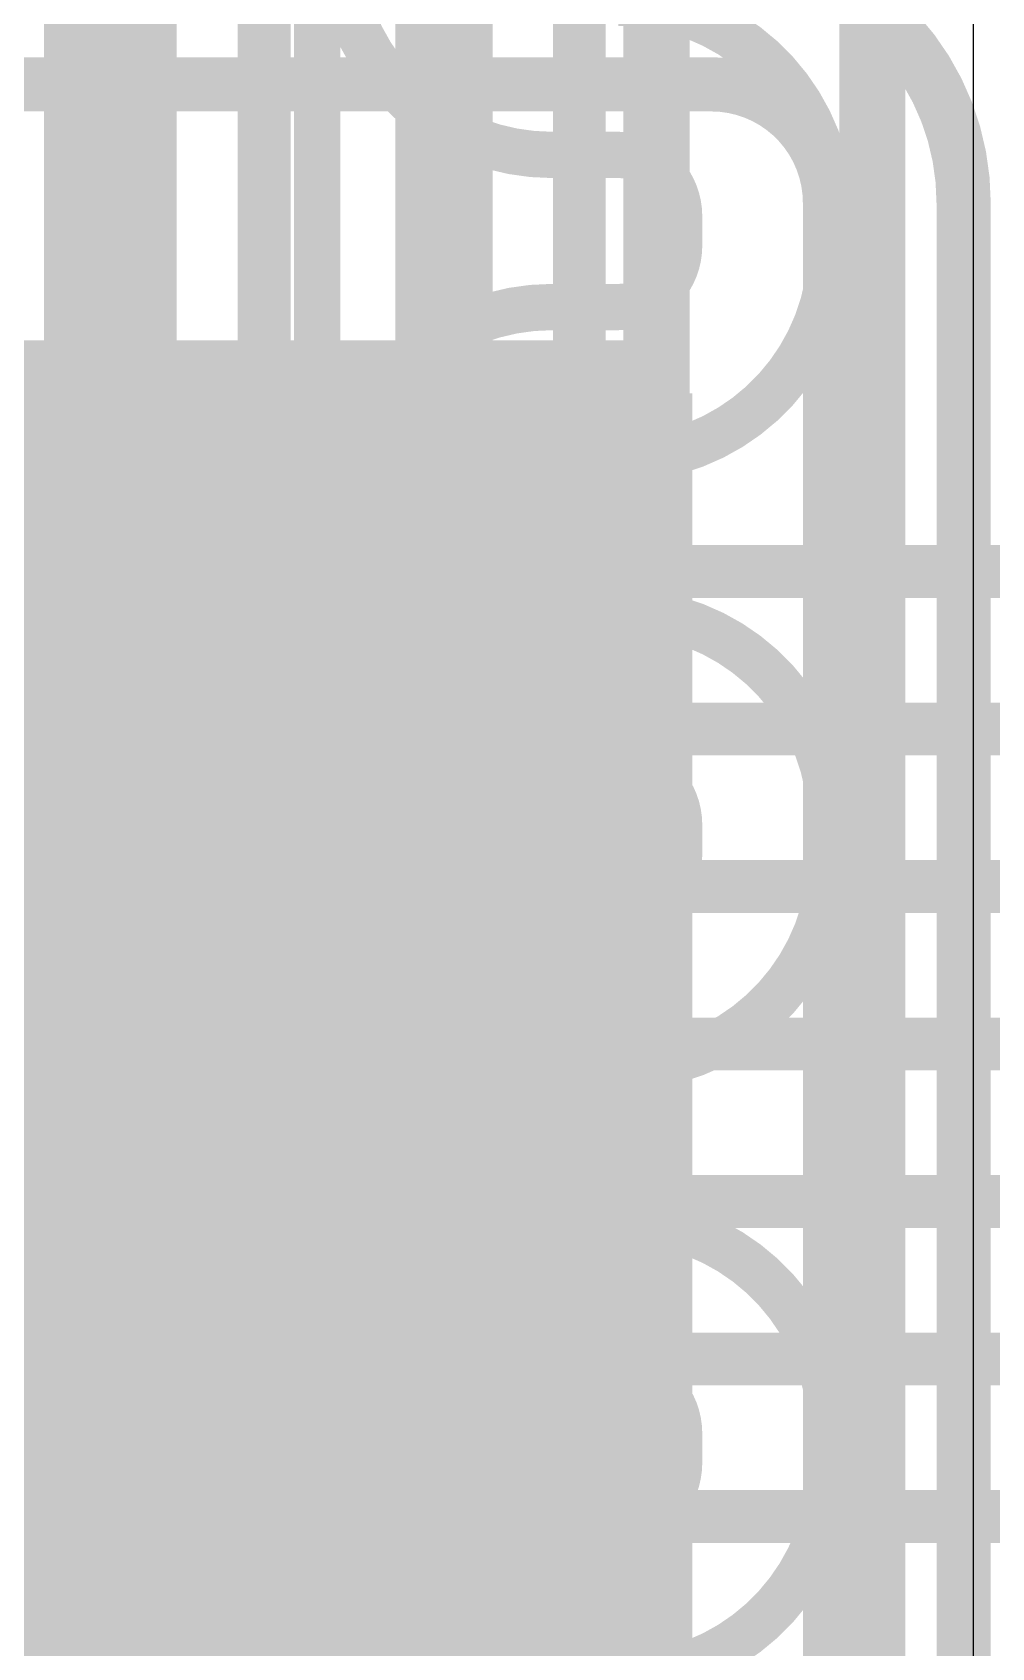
# Model space of a CAD drawing. Header units: inches. Extents: x -6 to 283, y -12 to 154.
# Drawn here: x 31.181 to 33.022, y -3.486 to -0.385 of the extents above; entities that cross this region are included whole.
import ezdxf

# ---------------------------------------------------------------- set-up
doc = ezdxf.new("R2010")
doc.units = ezdxf.units.IN
for name, color, linetype in [('Bottom Layer', 5, 'Continuous'), ('Bottom Overlay', 54, 'Continuous'), ('Bottom Paste', 16, 'Continuous'), ('Bottom Solder', 6, 'Continuous'), ('Signal L1', 76, 'Continuous'), ('Signal L2', 6, 'Continuous'), ('Top Layer', 1, 'Continuous')]:
    doc.layers.add(name, color=color, linetype=linetype)

# ---------------------------------------------------------------- blocks, each defined once
blk = doc.blocks.new('SWPA3015S2R2MT_B_182')
at = {"layer": 'Bottom Layer'}
blk.add_hatch(color=5, dxfattribs=at).paths.add_polyline_path([(-1.9, 1.66), (-0.4, 1.66), (-0.4, -1.66), (-1.9, -1.66)])
at = {"layer": 'Bottom Paste'}
blk.add_hatch(color=16, dxfattribs=at).paths.add_polyline_path([(-1.9, 1.66), (-0.4, 1.66), (-0.4, -1.66), (-1.9, -1.66)])
at = {"layer": 'Bottom Solder'}
blk.add_hatch(color=6, dxfattribs=at).paths.add_polyline_path([(-2.0016, 1.7616), (-0.2984, 1.7616), (-0.2984, -1.7616), (-2.0016, -1.7616)])
at = {"layer": 'Bottom Overlay'}
for points in [[(-1.6256, -1.4986, 0.127, 0.127, 0), (-1.6256, -1.651, 0.127, 0.127, 0)], [(1.6256, -1.651, 0.127, 0.127, 0), (-1.6256, -1.651, 0.127, 0.127, 0)]]:
    blk.add_lwpolyline(points, format="xyseb", dxfattribs=at)
for points in [[(-1.6574, -1.4986, 0.0635, 0.0635, 1), (-1.5938, -1.4986, 0.0635, 0.0635, 1)], [(-1.6574, -1.651, 0.0635, 0.0635, 1), (-1.5939, -1.651, 0.0635, 0.0635, 1)], [(-1.6574, -1.651, 0.0635, 0.0635, 1), (-1.5939, -1.651, 0.0635, 0.0635, 1)]]:
    blk.add_lwpolyline(points, format="xyseb", close=True, dxfattribs=at)

msp = doc.modelspace()

# ---------------------------------------------------------------- hatches: boundary and pattern name
at = {"layer": 'Bottom Layer'}
msp.add_hatch(color=5, dxfattribs=at).paths.add_polyline_path([(31.3811, -6.377), (32.4478, -6.377), (32.4478, -1.0779), (31.3811, -1.0779)])

# ---------------------------------------------------------------- linework, layer by layer
for points in [[(32.4842, -0.228, 0.1041, 0.1041, -0.414214), (32.9684, -0.7122, 0.1041, 0.1041, 0)], [(30.7812, -0.4845, 0.1041, 0.1041, 0), (32.4842, -0.4845, 0.1041, 0.1041, 0)], [(32.4842, -0.4845, 0.1041, 0.1041, -0.414214), (32.7119, -0.7122, 0.1041, 0.1041, 0)], [(32.7119, -4.0153, 0.1041, 0.1041, 0), (32.7119, -0.7122, 0.1041, 0.1041, 0)], [(32.9684, -4.0129, 0.1041, 0.1041, 0), (32.9684, -0.7122, 0.1041, 0.1041, 0)]]:
    msp.add_lwpolyline(points, format="xyseb", dxfattribs=at)
for points in [[(32.4582, -0.4845, 0.0521, 0.0521, 1), (32.5103, -0.4845, 0.0521, 0.0521, 1)], [(32.4582, -0.4845, 0.0521, 0.0521, 1), (32.5103, -0.4845, 0.0521, 0.0521, 1)], [(32.6858, -0.7122, 0.0521, 0.0521, 1), (32.7379, -0.7122, 0.0521, 0.0521, 1)], [(32.6858, -0.7122, 0.0521, 0.0521, 1), (32.7379, -0.7122, 0.0521, 0.0521, 1)], [(32.9424, -0.7122, 0.0521, 0.0521, 1), (32.9945, -0.7122, 0.0521, 0.0521, 1)], [(32.9424, -0.7122, 0.0521, 0.0521, 1), (32.9945, -0.7122, 0.0521, 0.0521, 1)]]:
    msp.add_lwpolyline(points, format="xyseb", close=True, dxfattribs=at)
at = {"layer": 'Signal L1'}
for points in [[(31.4136, -4.7794, 0.0889, 0.0889, 0), (31.4136, 6.4938, 0.0889, 0.0889, 0)], [(32.1781, -0.62, 0.0889, 0.0889, -0.414214), (31.7692, -0.211, 0.0889, 0.0889, 0)], [(32.3054, -0.3279, 0.0889, 0.0889, -0.414214), (32.7143, -0.7368, 0.0889, 0.0889, 0)], [(32.1781, -0.62, 0.0889, 0.0889, 0), (32.3054, -0.62, 0.0889, 0.0889, 0)], [(32.3054, -0.62, 0.0889, 0.0889, -0.414214), (32.4222, -0.7368, 0.0889, 0.0889, 0)], [(32.4222, -0.7952, 0.0889, 0.0889, 0), (32.4222, -0.7368, 0.0889, 0.0889, 0)], [(32.7143, -0.7952, 0.0889, 0.0889, 0), (32.7143, -0.7368, 0.0889, 0.0889, 0)], [(32.4222, -0.7952, 0.0889, 0.0889, -0.414214), (32.3054, -0.9121, 0.0889, 0.0889, 0)], [(32.7143, -0.7952, 0.0889, 0.0889, -0.414214), (32.3054, -1.2042, 0.0889, 0.0889, 0)], [(31.7692, -1.321, 0.0889, 0.0889, -0.414214), (32.1781, -0.9121, 0.0889, 0.0889, 0)], [(32.1781, -0.9121, 0.0889, 0.0889, 0), (32.3054, -0.9121, 0.0889, 0.0889, 0)], [(32.0613, -1.321, 0.0889, 0.0889, -0.414214), (32.1781, -1.2042, 0.0889, 0.0889, 0)], [(32.1781, -1.2042, 0.0889, 0.0889, 0), (32.3054, -1.2042, 0.0889, 0.0889, 0)], [(31.7692, -1.3794, 0.0889, 0.0889, 0), (31.7692, -1.321, 0.0889, 0.0889, 0)], [(32.0613, -1.3794, 0.0889, 0.0889, 0), (32.0613, -1.321, 0.0889, 0.0889, 0)], [(32.1781, -1.7884, 0.0889, 0.0889, -0.414214), (31.7692, -1.3794, 0.0889, 0.0889, 0)], [(32.1781, -1.4963, 0.0889, 0.0889, -0.414214), (32.0613, -1.3794, 0.0889, 0.0889, 0)], [(32.1781, -1.4963, 0.0889, 0.0889, 0), (32.3054, -1.4963, 0.0889, 0.0889, 0)], [(32.3054, -1.4963, 0.0889, 0.0889, -0.414214), (32.7143, -1.9052, 0.0889, 0.0889, 0)], [(32.1781, -1.7884, 0.0889, 0.0889, 0), (32.3054, -1.7884, 0.0889, 0.0889, 0)], [(32.3054, -1.7884, 0.0889, 0.0889, -0.414214), (32.4222, -1.9052, 0.0889, 0.0889, 0)], [(32.4222, -1.9636, 0.0889, 0.0889, 0), (32.4222, -1.9052, 0.0889, 0.0889, 0)], [(32.7143, -1.9636, 0.0889, 0.0889, 0), (32.7143, -1.9052, 0.0889, 0.0889, 0)], [(32.4222, -1.9636, 0.0889, 0.0889, -0.414214), (32.3054, -2.0805, 0.0889, 0.0889, 0)], [(32.7143, -1.9636, 0.0889, 0.0889, -0.414214), (32.3054, -2.3726, 0.0889, 0.0889, 0)], [(31.7692, -2.4894, 0.0889, 0.0889, -0.414214), (32.1781, -2.0805, 0.0889, 0.0889, 0)], [(32.1781, -2.0805, 0.0889, 0.0889, 0), (32.3054, -2.0805, 0.0889, 0.0889, 0)], [(32.0613, -2.4894, 0.0889, 0.0889, -0.414214), (32.1781, -2.3726, 0.0889, 0.0889, 0)], [(32.1781, -2.3726, 0.0889, 0.0889, 0), (32.3054, -2.3726, 0.0889, 0.0889, 0)], [(31.7692, -2.5478, 0.0889, 0.0889, 0), (31.7692, -2.4894, 0.0889, 0.0889, 0)], [(32.0613, -2.5478, 0.0889, 0.0889, 0), (32.0613, -2.4894, 0.0889, 0.0889, 0)], [(32.1781, -2.9568, 0.0889, 0.0889, -0.414214), (31.7692, -2.5478, 0.0889, 0.0889, 0)], [(32.1781, -2.6647, 0.0889, 0.0889, -0.414214), (32.0613, -2.5478, 0.0889, 0.0889, 0)], [(32.1781, -2.6647, 0.0889, 0.0889, 0), (32.3054, -2.6647, 0.0889, 0.0889, 0)], [(32.3054, -2.6647, 0.0889, 0.0889, -0.414214), (32.7143, -3.0736, 0.0889, 0.0889, 0)], [(32.1781, -2.9568, 0.0889, 0.0889, 0), (32.3054, -2.9568, 0.0889, 0.0889, 0)], [(32.3054, -2.9568, 0.0889, 0.0889, -0.414214), (32.4222, -3.0736, 0.0889, 0.0889, 0)], [(32.4222, -3.132, 0.0889, 0.0889, 0), (32.4222, -3.0736, 0.0889, 0.0889, 0)], [(32.7143, -3.132, 0.0889, 0.0889, 0), (32.7143, -3.0736, 0.0889, 0.0889, 0)], [(32.4222, -3.132, 0.0889, 0.0889, -0.414214), (32.3054, -3.2489, 0.0889, 0.0889, 0)], [(32.7143, -3.132, 0.0889, 0.0889, -0.414214), (32.3054, -3.541, 0.0889, 0.0889, 0)], [(31.7692, -3.6578, 0.0889, 0.0889, -0.414214), (32.1781, -3.2489, 0.0889, 0.0889, 0)], [(32.1781, -3.2489, 0.0889, 0.0889, 0), (32.3054, -3.2489, 0.0889, 0.0889, 0)]]:
    msp.add_lwpolyline(points, format="xyseb", dxfattribs=at)
for points in [[(32.1559, -0.62, 0.0445, 0.0445, 1), (32.2003, -0.62, 0.0445, 0.0445, 1)], [(32.1559, -0.62, 0.0445, 0.0445, 1), (32.2003, -0.62, 0.0445, 0.0445, 1)], [(32.2832, -0.62, 0.0445, 0.0445, 1), (32.3276, -0.62, 0.0445, 0.0445, 1)], [(32.2832, -0.62, 0.0445, 0.0445, 1), (32.3276, -0.62, 0.0445, 0.0445, 1)], [(32.4, -0.7368, 0.0445, 0.0445, 1), (32.4445, -0.7368, 0.0445, 0.0445, 1)], [(32.4, -0.7368, 0.0445, 0.0445, 1), (32.4445, -0.7368, 0.0445, 0.0445, 1)], [(32.6921, -0.7368, 0.0445, 0.0445, 1), (32.7366, -0.7368, 0.0445, 0.0445, 1)], [(32.6921, -0.7368, 0.0445, 0.0445, 1), (32.7366, -0.7368, 0.0445, 0.0445, 1)], [(32.4, -0.7952, 0.0445, 0.0445, 1), (32.4445, -0.7952, 0.0445, 0.0445, 1)], [(32.4, -0.7952, 0.0445, 0.0445, 1), (32.4445, -0.7952, 0.0445, 0.0445, 1)], [(32.6921, -0.7952, 0.0445, 0.0445, 1), (32.7366, -0.7952, 0.0445, 0.0445, 1)], [(32.6921, -0.7952, 0.0445, 0.0445, 1), (32.7366, -0.7952, 0.0445, 0.0445, 1)], [(32.1559, -0.9121, 0.0445, 0.0445, 1), (32.2003, -0.9121, 0.0445, 0.0445, 1)], [(32.1559, -0.9121, 0.0445, 0.0445, 1), (32.2003, -0.9121, 0.0445, 0.0445, 1)], [(32.2832, -0.9121, 0.0445, 0.0445, 1), (32.3276, -0.9121, 0.0445, 0.0445, 1)], [(32.2832, -0.9121, 0.0445, 0.0445, 1), (32.3276, -0.9121, 0.0445, 0.0445, 1)], [(32.1559, -1.2042, 0.0445, 0.0445, 1), (32.2003, -1.2042, 0.0445, 0.0445, 1)], [(32.1559, -1.2042, 0.0445, 0.0445, 1), (32.2003, -1.2042, 0.0445, 0.0445, 1)], [(32.2832, -1.2042, 0.0445, 0.0445, 1), (32.3276, -1.2042, 0.0445, 0.0445, 1)], [(32.2832, -1.2042, 0.0445, 0.0445, 1), (32.3276, -1.2042, 0.0445, 0.0445, 1)], [(31.7469, -1.321, 0.0445, 0.0445, 1), (31.7914, -1.321, 0.0445, 0.0445, 1)], [(31.7469, -1.321, 0.0445, 0.0445, 1), (31.7914, -1.321, 0.0445, 0.0445, 1)], [(32.039, -1.321, 0.0445, 0.0445, 1), (32.0835, -1.321, 0.0445, 0.0445, 1)], [(32.039, -1.321, 0.0445, 0.0445, 1), (32.0835, -1.321, 0.0445, 0.0445, 1)], [(31.7469, -1.3794, 0.0445, 0.0445, 1), (31.7914, -1.3794, 0.0445, 0.0445, 1)], [(31.7469, -1.3794, 0.0445, 0.0445, 1), (31.7914, -1.3794, 0.0445, 0.0445, 1)], [(32.039, -1.3794, 0.0445, 0.0445, 1), (32.0835, -1.3794, 0.0445, 0.0445, 1)], [(32.039, -1.3794, 0.0445, 0.0445, 1), (32.0835, -1.3794, 0.0445, 0.0445, 1)], [(32.1559, -1.4963, 0.0445, 0.0445, 1), (32.2003, -1.4963, 0.0445, 0.0445, 1)], [(32.1559, -1.4963, 0.0445, 0.0445, 1), (32.2003, -1.4963, 0.0445, 0.0445, 1)], [(32.2832, -1.4963, 0.0445, 0.0445, 1), (32.3276, -1.4963, 0.0445, 0.0445, 1)], [(32.2832, -1.4963, 0.0445, 0.0445, 1), (32.3276, -1.4963, 0.0445, 0.0445, 1)], [(32.1559, -1.7884, 0.0445, 0.0445, 1), (32.2003, -1.7884, 0.0445, 0.0445, 1)], [(32.1559, -1.7884, 0.0445, 0.0445, 1), (32.2003, -1.7884, 0.0445, 0.0445, 1)], [(32.2832, -1.7884, 0.0445, 0.0445, 1), (32.3276, -1.7884, 0.0445, 0.0445, 1)], [(32.2832, -1.7884, 0.0445, 0.0445, 1), (32.3276, -1.7884, 0.0445, 0.0445, 1)], [(32.4, -1.9052, 0.0445, 0.0445, 1), (32.4445, -1.9052, 0.0445, 0.0445, 1)], [(32.4, -1.9052, 0.0445, 0.0445, 1), (32.4445, -1.9052, 0.0445, 0.0445, 1)], [(32.6921, -1.9052, 0.0445, 0.0445, 1), (32.7366, -1.9052, 0.0445, 0.0445, 1)], [(32.6921, -1.9052, 0.0445, 0.0445, 1), (32.7366, -1.9052, 0.0445, 0.0445, 1)], [(32.4, -1.9636, 0.0445, 0.0445, 1), (32.4445, -1.9636, 0.0445, 0.0445, 1)], [(32.4, -1.9636, 0.0445, 0.0445, 1), (32.4445, -1.9636, 0.0445, 0.0445, 1)], [(32.6921, -1.9636, 0.0445, 0.0445, 1), (32.7366, -1.9636, 0.0445, 0.0445, 1)], [(32.6921, -1.9636, 0.0445, 0.0445, 1), (32.7366, -1.9636, 0.0445, 0.0445, 1)], [(32.1559, -2.0805, 0.0445, 0.0445, 1), (32.2003, -2.0805, 0.0445, 0.0445, 1)], [(32.1559, -2.0805, 0.0445, 0.0445, 1), (32.2003, -2.0805, 0.0445, 0.0445, 1)], [(32.2832, -2.0805, 0.0445, 0.0445, 1), (32.3276, -2.0805, 0.0445, 0.0445, 1)], [(32.2832, -2.0805, 0.0445, 0.0445, 1), (32.3276, -2.0805, 0.0445, 0.0445, 1)], [(32.1559, -2.3726, 0.0445, 0.0445, 1), (32.2003, -2.3726, 0.0445, 0.0445, 1)], [(32.1559, -2.3726, 0.0445, 0.0445, 1), (32.2003, -2.3726, 0.0445, 0.0445, 1)], [(32.2832, -2.3726, 0.0445, 0.0445, 1), (32.3276, -2.3726, 0.0445, 0.0445, 1)], [(32.2832, -2.3726, 0.0445, 0.0445, 1), (32.3276, -2.3726, 0.0445, 0.0445, 1)], [(31.7469, -2.4894, 0.0445, 0.0445, 1), (31.7914, -2.4894, 0.0445, 0.0445, 1)], [(31.7469, -2.4894, 0.0445, 0.0445, 1), (31.7914, -2.4894, 0.0445, 0.0445, 1)], [(32.039, -2.4894, 0.0445, 0.0445, 1), (32.0835, -2.4894, 0.0445, 0.0445, 1)], [(32.039, -2.4894, 0.0445, 0.0445, 1), (32.0835, -2.4894, 0.0445, 0.0445, 1)], [(31.7469, -2.5478, 0.0445, 0.0445, 1), (31.7914, -2.5478, 0.0445, 0.0445, 1)], [(31.7469, -2.5478, 0.0445, 0.0445, 1), (31.7914, -2.5478, 0.0445, 0.0445, 1)], [(32.039, -2.5478, 0.0445, 0.0445, 1), (32.0835, -2.5478, 0.0445, 0.0445, 1)], [(32.039, -2.5478, 0.0445, 0.0445, 1), (32.0835, -2.5478, 0.0445, 0.0445, 1)], [(32.1559, -2.6647, 0.0445, 0.0445, 1), (32.2003, -2.6647, 0.0445, 0.0445, 1)], [(32.1559, -2.6647, 0.0445, 0.0445, 1), (32.2003, -2.6647, 0.0445, 0.0445, 1)], [(32.2832, -2.6647, 0.0445, 0.0445, 1), (32.3276, -2.6647, 0.0445, 0.0445, 1)], [(32.2832, -2.6647, 0.0445, 0.0445, 1), (32.3276, -2.6647, 0.0445, 0.0445, 1)], [(32.1559, -2.9568, 0.0445, 0.0445, 1), (32.2003, -2.9568, 0.0445, 0.0445, 1)], [(32.1559, -2.9568, 0.0445, 0.0445, 1), (32.2003, -2.9568, 0.0445, 0.0445, 1)], [(32.2832, -2.9568, 0.0445, 0.0445, 1), (32.3276, -2.9568, 0.0445, 0.0445, 1)], [(32.2832, -2.9568, 0.0445, 0.0445, 1), (32.3276, -2.9568, 0.0445, 0.0445, 1)], [(32.4, -3.0736, 0.0445, 0.0445, 1), (32.4445, -3.0736, 0.0445, 0.0445, 1)], [(32.4, -3.0736, 0.0445, 0.0445, 1), (32.4445, -3.0736, 0.0445, 0.0445, 1)], [(32.6921, -3.0736, 0.0445, 0.0445, 1), (32.7366, -3.0736, 0.0445, 0.0445, 1)], [(32.6921, -3.0736, 0.0445, 0.0445, 1), (32.7366, -3.0736, 0.0445, 0.0445, 1)], [(32.4, -3.132, 0.0445, 0.0445, 1), (32.4445, -3.132, 0.0445, 0.0445, 1)], [(32.4, -3.132, 0.0445, 0.0445, 1), (32.4445, -3.132, 0.0445, 0.0445, 1)], [(32.6921, -3.132, 0.0445, 0.0445, 1), (32.7366, -3.132, 0.0445, 0.0445, 1)], [(32.6921, -3.132, 0.0445, 0.0445, 1), (32.7366, -3.132, 0.0445, 0.0445, 1)], [(32.1559, -3.2489, 0.0445, 0.0445, 1), (32.2003, -3.2489, 0.0445, 0.0445, 1)], [(32.1559, -3.2489, 0.0445, 0.0445, 1), (32.2003, -3.2489, 0.0445, 0.0445, 1)], [(32.2832, -3.2489, 0.0445, 0.0445, 1), (32.3276, -3.2489, 0.0445, 0.0445, 1)], [(32.2832, -3.2489, 0.0445, 0.0445, 1), (32.3276, -3.2489, 0.0445, 0.0445, 1)]]:
    msp.add_lwpolyline(points, format="xyseb", close=True, dxfattribs=at)
at = {"layer": 'Signal L2'}
for points in [[(31.9284, -1.4378, 0.1016, 0.1016, 0), (31.9284, 6.8992, 0.1016, 0.1016, 0)], [(31.626, -1.563, 0.1016, 0.1016, 0), (31.626, 6.817, 0.1016, 0.1016, 0)], [(31.3301, -1.6815, 0.1016, 0.1016, 0), (31.3301, 6.7323, 0.1016, 0.1016, 0)], [(32.2308, -1.3125, 0.1016, 0.1016, 0), (32.2308, 3.1896, 0.1016, 0.1016, 0)], [(32.2308, -1.3125, 0.1016, 0.1016, 0), (32.338, -1.4197, 0.1016, 0.1016, 0)], [(31.9284, -1.4378, 0.1016, 0.1016, 0), (32.2128, -1.7221, 0.1016, 0.1016, 0)], [(32.338, -1.4197, 0.1016, 0.1016, 0), (35.7933, -1.4197, 0.1016, 0.1016, 0)], [(31.626, -1.563, 0.1016, 0.1016, 0), (32.0875, -2.0245, 0.1016, 0.1016, 0)], [(31.3301, -1.6815, 0.1016, 0.1016, 0), (31.9755, -2.3269, 0.1016, 0.1016, 0)], [(32.2128, -1.7221, 0.1016, 0.1016, 0), (35.4699, -1.7221, 0.1016, 0.1016, 0)], [(31.0579, -1.8502, 0.1016, 0.1016, 0), (31.837, -2.6293, 0.1016, 0.1016, 0)], [(30.7555, -1.9754, 0.1016, 0.1016, 0), (31.7117, -2.9317, 0.1016, 0.1016, 0)], [(32.0875, -2.0245, 0.1016, 0.1016, 0), (35.1703, -2.0245, 0.1016, 0.1016, 0)], [(30.4531, -2.1007, 0.1016, 0.1016, 0), (31.5865, -3.2341, 0.1016, 0.1016, 0)], [(31.9755, -2.3269, 0.1016, 0.1016, 0), (35.7933, -2.3269, 0.1016, 0.1016, 0)], [(31.837, -2.6293, 0.1016, 0.1016, 0), (35.1703, -2.6293, 0.1016, 0.1016, 0)], [(31.7117, -2.9317, 0.1016, 0.1016, 0), (35.4699, -2.9317, 0.1016, 0.1016, 0)], [(31.5865, -3.2341, 0.1016, 0.1016, 0), (35.1703, -3.2341, 0.1016, 0.1016, 0)]]:
    msp.add_lwpolyline(points, format="xyseb", dxfattribs=at)
for points in [[(32.2054, -1.3125, 0.0508, 0.0508, 1), (32.2562, -1.3125, 0.0508, 0.0508, 1)], [(32.2054, -1.3125, 0.0508, 0.0508, 1), (32.2562, -1.3125, 0.0508, 0.0508, 1)], [(31.903, -1.4378, 0.0508, 0.0508, 1), (31.9538, -1.4378, 0.0508, 0.0508, 1)], [(31.903, -1.4378, 0.0508, 0.0508, 1), (31.9538, -1.4378, 0.0508, 0.0508, 1)], [(32.3126, -1.4197, 0.0508, 0.0508, 1), (32.3634, -1.4197, 0.0508, 0.0508, 1)], [(32.3126, -1.4197, 0.0508, 0.0508, 1), (32.3634, -1.4197, 0.0508, 0.0508, 1)], [(31.6006, -1.563, 0.0508, 0.0508, 1), (31.6514, -1.563, 0.0508, 0.0508, 1)], [(31.6006, -1.563, 0.0508, 0.0508, 1), (31.6514, -1.563, 0.0508, 0.0508, 1)], [(31.3047, -1.6815, 0.0508, 0.0508, 1), (31.3555, -1.6815, 0.0508, 0.0508, 1)], [(31.3047, -1.6815, 0.0508, 0.0508, 1), (31.3555, -1.6815, 0.0508, 0.0508, 1)], [(32.1874, -1.7221, 0.0508, 0.0508, 1), (32.2382, -1.7221, 0.0508, 0.0508, 1)], [(32.1874, -1.7221, 0.0508, 0.0508, 1), (32.2382, -1.7221, 0.0508, 0.0508, 1)], [(32.0621, -2.0245, 0.0508, 0.0508, 1), (32.1129, -2.0245, 0.0508, 0.0508, 1)], [(32.0621, -2.0245, 0.0508, 0.0508, 1), (32.1129, -2.0245, 0.0508, 0.0508, 1)], [(31.9501, -2.3269, 0.0508, 0.0508, 1), (32.0009, -2.3269, 0.0508, 0.0508, 1)], [(31.9501, -2.3269, 0.0508, 0.0508, 1), (32.0009, -2.3269, 0.0508, 0.0508, 1)], [(31.8116, -2.6293, 0.0508, 0.0508, 1), (31.8624, -2.6293, 0.0508, 0.0508, 1)], [(31.8116, -2.6293, 0.0508, 0.0508, 1), (31.8624, -2.6293, 0.0508, 0.0508, 1)], [(31.6863, -2.9317, 0.0508, 0.0508, 1), (31.7371, -2.9317, 0.0508, 0.0508, 1)], [(31.6863, -2.9317, 0.0508, 0.0508, 1), (31.7371, -2.9317, 0.0508, 0.0508, 1)], [(31.5611, -3.2341, 0.0508, 0.0508, 1), (31.6119, -3.2341, 0.0508, 0.0508, 1)], [(31.5611, -3.2341, 0.0508, 0.0508, 1), (31.6119, -3.2341, 0.0508, 0.0508, 1)]]:
    msp.add_lwpolyline(points, format="xyseb", close=True, dxfattribs=at)
at = {"layer": 'Top Layer'}
msp.add_line((32.9876, -5.0294), (32.9876, 2.98), dxfattribs=at)
for points in [[(31.3301, -3.6585, 0.254, 0.254, 0), (31.3301, 3.6648, 0.254, 0.254, 0)], [(32.7933, 3.0682, 0.127, 0.127, 0), (32.7933, -5.0294, 0.127, 0.127, 0)], [(32.3788, -5.4276, 0.127, 0.127, 0), (32.3788, 2.942, 0.127, 0.127, 0)], [(31.7279, -5.0706, 0.0889, 0.0889, 0), (31.7279, 2.8195, 0.0889, 0.0889, 0)], [(32.02, -5.1916, 0.0889, 0.0889, 0), (32.02, 2.8189, 0.0889, 0.0889, 0)]]:
    msp.add_lwpolyline(points, format="xyseb", dxfattribs=at)

# ---------------------------------------------------------------- block references
at = {"rotation": 180}
msp.add_blockref('SWPA3015S2R2MT_B_182', (30.3501, -2.7379), dxfattribs=at)

doc.saveas('drawing.dxf')
